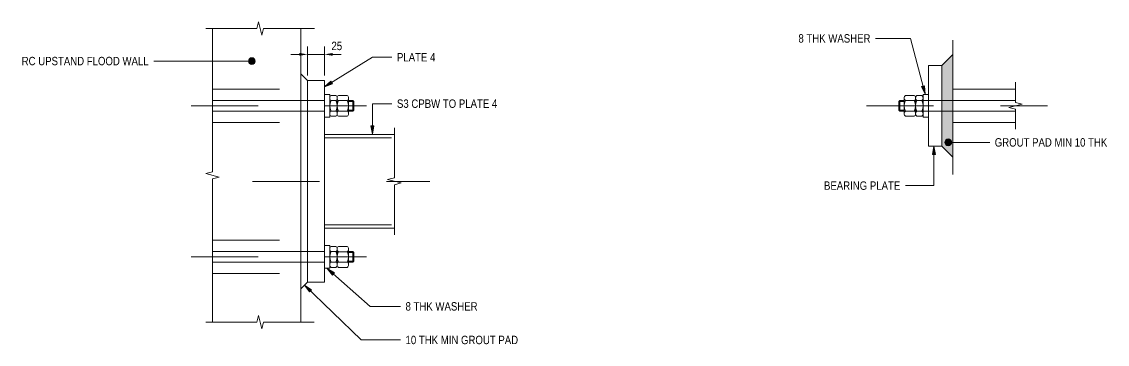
# Model space of a CAD drawing. Header units: metres. Extents: x 3.4 to 18.4, y -2.6 to 3.4.
# Drawn here: x 16.741 to 18.36, y -1.446 to -0.966 of the extents above; entities that cross this region are included whole.
import ezdxf

# ---------------------------------------------------------------- set-up
doc = ezdxf.new("R2010")
doc.units = ezdxf.units.M
doc.linetypes.add('JacobsCenter', pattern=[0.015, 0.009, -0.0015, 0.003, -0.0015])
doc.linetypes.add('JacobsDash', pattern=[0.0045, 0.003, -0.0015])
doc.layers.get('Defpoints').update_dxf_attribs({"color": 41})
for name, color, linetype, lineweight in [('A-ANNO-DIMS', 7, 'Continuous', 9), ('A-DETL', 7, 'Continuous', 13), ('A-DETL-GENF', 7, 'Continuous', 9), ('A-DETL-THIN', 7, 'Continuous', 9), ('G-ANNO-TEXT', 7, 'Continuous', 9)]:
    doc.layers.add(name, color=color, linetype=linetype, lineweight=lineweight)
doc.styles.add('Arial Narrow', font='ARIALN.TTF', dxfattribs={"height": 0.0125})
doc.dimstyles.new('Dimension_Standard_O__mm__1', dxfattribs={"dimscale": 0.3048, "dimtxt": 0.012793, "dimasz": 0.04101, "dimexe": 0.03937, "dimexo": 0.024606, "dimgap": 0.024606, "dimtad": 1, "dimdec": 0, "dimlfac": 1000, "dimzin": 0, "dimdsep": 46, "dimtxsty": 'Arial Narrow', "dimsah": 1, "dimcen": 0.09, "dimaunit": 1, "dimadec": 4, "dimazin": 0, "dimtfac": 1, "dimtdec": 4, "dimtix": 1, "dimtmove": 2, "dimatfit": 3, "dimfxl": 1, "dimtvp": 1, "dimtfill": 1, "dimtolj": 1, "dimtzin": 0, "dimlwd": 18, "dimlwe": 18, "dimarcsym": 2})

# ---------------------------------------------------------------- blocks, each defined once
blk = doc.blocks.new('CS_DET_BreakLine_ViewScale - CS_Std BreakLine-8293271-DRG-283203 - DETAIL E')
at = {"layer": 'A-DETL-GENF'}
for p, q in [((0, 0), (0.21375, 0)), ((0.21375, 0), (0.21625, -0.01)), ((0.21625, -0.01), (0.22125, 0.01)), ((0.22125, 0.01), (0.22375, 0)), ((0.22375, 0), (0.4375, 0))]:
    blk.add_line(p, q, dxfattribs=at)
blk = doc.blocks.new('CS_DET_BreakLine_ViewScale - CS_Std BreakLine-7415585-DRG-283203 - DETAIL E')
at = {"layer": 'A-DETL-GENF'}
for p, q in [((-0.01, 0), (0.06485, 0)), ((0.06485, 0), (0.06735, -0.01)), ((0.06735, -0.01), (0.07235, 0.01)), ((0.07235, 0.01), (0.07485, 0)), ((0.07485, 0), (0.1497, 0))]:
    blk.add_line(p, q, dxfattribs=at)
blk = doc.blocks.new('CS_DET_BreakLine_ViewScale - CS_Std BreakLine-8293010-DRG-283203 - DETAIL E')
at = {"layer": 'A-DETL-GENF'}
for p, q in [((0.066, 0), (-0.01, 0)), ((0.0685, 0.01), (0.066, 0)), ((0.0735, -0.01), (0.0685, 0.01)), ((0.076, 0), (0.0735, -0.01)), ((0.1519, 0), (0.076, 0))]:
    blk.add_line(p, q, dxfattribs=at)
blk = doc.blocks.new('CS_DET_BreakLine_ViewScale - CS_Std BreakLine-7417626-DRG-283203 - DETAIL G')
at = {"layer": 'A-DETL-GENF'}
for p, q in [((0.02, 0), (-0.01, 0)), ((0.0225, 0.01), (0.02, 0)), ((0.0275, -0.01), (0.0225, 0.01)), ((0.03, 0), (0.0275, -0.01)), ((0.06, 0), (0.03, 0))]:
    blk.add_line(p, q, dxfattribs=at)
blk = doc.blocks.new('DIMBLOCK23-DRG-283203 - DETAIL E')
at = {"layer": 'A-ANNO-DIMS', "color": 0, "lineweight": 18, "transparency": 16777216}
for p, q in [((17.1674, -1.046), (17.1674, -1.0024)), ((17.1924, -1.046), (17.1924, -1.0024)), ((17.1549, -1.0144), (17.1424, -1.0144)), ((17.1674, -1.0144), (17.1924, -1.0144)), ((17.2049, -1.0144), (17.2174, -1.0144))]:
    blk.add_line(p, q, dxfattribs=at)
at = {"layer": 'A-ANNO-DIMS', "color": 0, "transparency": 16777216}
blk.add_solid([(17.1549, -1.0123), (17.1549, -1.0165), (17.1674, -1.0144)], dxfattribs=at)
at = {"layer": 'Defpoints', "color": 0, "transparency": 16777216}
for p in [(17.1924, -1.0144), (17.1674, -1.0535), (17.1924, -1.0535)]:
    blk.add_point(p, dxfattribs=at)
at = {"layer": 'A-ANNO-DIMS', "color": 0, "lineweight": 18, "transparency": 16777216, "insert": (17.2029, -0.9955), "char_height": 0.0125, "width": 0.019007, "attachment_point": 1, "line_spacing_factor": 0.974696, "style": 'Arial Narrow', "bg_fill": 3, "box_fill_scale": 1.1, "bg_fill_color": 256, "bg_fill_true_color": 13158600, "bg_fill_transparency": 0}
blk.add_mtext('\\A1;25', dxfattribs=at)
at = {"layer": 'A-ANNO-DIMS', "color": 0, "transparency": 16777216}
blk.add_solid([(17.2049, -1.0123), (17.2049, -1.0165), (17.1924, -1.0144)], dxfattribs=at)

msp = doc.modelspace()

# ---------------------------------------------------------------- hatches: boundary and pattern name
at = {"layer": 'A-DETL-GENF', "true_color": 0xe1e1e1}
msp.add_hatch(color=254, dxfattribs=at).paths.add_polyline_path([(18.1297, -1.1674), (18.1297, -1.0146), (18.1132, -1.031), (18.1132, -1.151)])
at = {"layer": 'G-ANNO-TEXT'}
h = msp.add_hatch(color=256, dxfattribs=at)
edge = h.paths.add_edge_path()
edge.add_arc((17.0842, -1.0243), 0.005, 0, 360)
for points in [[(17.1925, -1.0629), (17.2043, -1.0582), (17.202, -1.0544)], [(18.0882, -1.0737), (18.0872, -1.0611), (18.0829, -1.0622)], [(17.264, -1.1333), (17.2662, -1.1208), (17.2618, -1.1208)], [(18.1014, -1.1511), (18.0992, -1.1636), (18.1036, -1.1636)], [(17.1965, -1.3332), (17.2044, -1.3431), (17.2073, -1.3398)], [(17.1627, -1.358), (17.1701, -1.3683), (17.1732, -1.3652)]]:
    msp.add_hatch(color=256, dxfattribs=at).paths.add_polyline_path(points)
h = msp.add_hatch(color=256, dxfattribs=at)
edge = h.paths.add_edge_path()
edge.add_arc((18.1229, -1.1454), 0.005, 0, 360)

# ---------------------------------------------------------------- linework, layer by layer
at = {"layer": 'A-DETL', "lineweight": 18}
for p, q in [((17.1574, -0.9758), (17.1574, -1.4133)), ((18.1297, -0.9934), (18.1297, -1.1934)), ((17.1674, -1.0535), (17.1574, -1.0435)), ((17.1674, -1.0535), (17.1674, -1.3535)), ((17.1924, -1.1336), (17.2967, -1.1336)), ((17.1924, -1.2733), (17.2967, -1.2733)), ((17.1674, -1.3535), (17.1574, -1.3635))]:
    msp.add_line(p, q, dxfattribs=at)
at = {"layer": 'A-DETL'}
for p, q in [((18.1297, -1.0146), (18.1132, -1.031)), ((18.1297, -1.1674), (18.1297, -1.0146)), ((18.0932, -1.031), (18.0932, -1.151)), ((18.1132, -1.031), (18.1224, -1.0219)), ((18.1132, -1.031), (18.1132, -1.151)), ((18.1132, -1.031), (18.1132, -1.151)), ((17.1674, -1.0535), (17.1924, -1.0535)), ((17.1924, -1.0535), (17.1924, -1.3535)), ((18.1132, -1.151), (18.1297, -1.1674)), ((18.1132, -1.151), (18.1297, -1.1674)), ((17.1674, -1.3535), (17.1924, -1.3535))]:
    msp.add_line(p, q, dxfattribs=at)
at = {"layer": 'A-DETL', "linetype": 'JacobsCenter'}
for p, q in [((18.0932, -1.031), (18.1132, -1.031)), ((16.9937, -1.091), (17.2554, -1.091)), ((18.0009, -1.091), (18.2709, -1.091)), ((18.0932, -1.151), (18.1132, -1.151)), ((17.0851, -1.2035), (17.3498, -1.2035)), ((16.9937, -1.316), (17.2554, -1.316))]:
    msp.add_line(p, q, dxfattribs=at)
at = {"layer": 'A-DETL', "linetype": 'JacobsDash', "lineweight": 9}
for p, q in [((17.0254, -1.066), (17.1574, -1.066)), ((18.1297, -1.066), (18.2232, -1.066)), ((17.0254, -1.116), (17.1574, -1.116)), ((18.1297, -1.116), (18.2232, -1.116)), ((17.0254, -1.291), (17.1574, -1.291)), ((17.0254, -1.341), (17.1574, -1.341))]:
    msp.add_line(p, q, dxfattribs=at)
at = {"layer": 'A-DETL', "lineweight": 9}
for p, q in [((17.0254, -1.083), (17.1924, -1.083)), ((18.0732, -1.083), (18.2232, -1.083)), ((17.0254, -1.099), (17.1924, -1.099)), ((18.0732, -1.099), (18.2232, -1.099)), ((17.0254, -1.308), (17.1924, -1.308)), ((17.0254, -1.324), (17.1924, -1.324))]:
    msp.add_line(p, q, dxfattribs=at)
at = {"layer": 'A-DETL', "linetype": 'JacobsDash', "lineweight": 18}
for p, q in [((17.1924, -1.1386), (17.2967, -1.1386)), ((17.1924, -1.2683), (17.2967, -1.2683))]:
    msp.add_line(p, q, dxfattribs=at)
at = {"layer": 'A-DETL-THIN'}
for p, q in [((17.1924, -1.074), (17.1924, -1.108)), ((17.2004, -1.074), (17.1924, -1.074)), ((17.2004, -1.108), (17.2004, -1.074)), ((17.2094, -1.0755), (17.2024, -1.0755)), ((17.2094, -1.0832), (17.2024, -1.0832)), ((17.2114, -1.0794), (17.2114, -1.1027)), ((17.2264, -1.0755), (17.2134, -1.0755)), ((17.2134, -1.0833), (17.2264, -1.0833)), ((17.2284, -1.0794), (17.2284, -1.1027)), ((17.2284, -1.0831), (17.2348, -1.0831)), ((17.2284, -1.0847), (17.2364, -1.0847)), ((17.2348, -1.0831), (17.2348, -1.099)), ((17.2364, -1.0847), (17.2348, -1.0831)), ((17.2364, -1.0847), (17.2364, -1.0974)), ((18.0492, -1.0847), (18.0508, -1.0831)), ((18.0492, -1.0847), (18.0492, -1.0974)), ((18.0572, -1.0847), (18.0492, -1.0847)), ((18.0508, -1.0831), (18.0508, -1.099)), ((18.0572, -1.0831), (18.0508, -1.0831)), ((18.0572, -1.0794), (18.0572, -1.1027)), ((18.0592, -1.0755), (18.0722, -1.0755)), ((18.0722, -1.0833), (18.0592, -1.0833)), ((18.0742, -1.0794), (18.0742, -1.1027)), ((18.0762, -1.0755), (18.0832, -1.0755)), ((18.0762, -1.0832), (18.0832, -1.0832)), ((18.0852, -1.108), (18.0852, -1.074)), ((18.0852, -1.074), (18.0932, -1.074)), ((18.0932, -1.074), (18.0932, -1.108)), ((17.2094, -1.0988), (17.2024, -1.0988)), ((17.2264, -1.0988), (17.2134, -1.0988)), ((17.2284, -1.0974), (17.2364, -1.0974)), ((17.2348, -1.099), (17.2284, -1.099)), ((17.2364, -1.0974), (17.2348, -1.099)), ((18.0492, -1.0974), (18.0508, -1.099)), ((18.0572, -1.0974), (18.0492, -1.0974)), ((18.0508, -1.099), (18.0572, -1.099)), ((18.0592, -1.0988), (18.0722, -1.0988)), ((18.0762, -1.0988), (18.0832, -1.0988)), ((17.1924, -1.108), (17.2004, -1.108)), ((17.2024, -1.1066), (17.2094, -1.1066)), ((17.2134, -1.1066), (17.2264, -1.1066)), ((18.0722, -1.1066), (18.0592, -1.1066)), ((18.0832, -1.1066), (18.0762, -1.1066)), ((18.0932, -1.108), (18.0852, -1.108)), ((17.1924, -1.299), (17.1924, -1.333)), ((17.2004, -1.299), (17.1924, -1.299)), ((17.2004, -1.333), (17.2004, -1.299)), ((17.2094, -1.3005), (17.2024, -1.3005)), ((17.2094, -1.3082), (17.2024, -1.3082)), ((17.2114, -1.3044), (17.2114, -1.3277)), ((17.2264, -1.3005), (17.2134, -1.3005)), ((17.2134, -1.3083), (17.2264, -1.3083)), ((17.2284, -1.3044), (17.2284, -1.3277)), ((17.2284, -1.3081), (17.2348, -1.3081)), ((17.2284, -1.3097), (17.2364, -1.3097)), ((17.2348, -1.3081), (17.2348, -1.324)), ((17.2364, -1.3097), (17.2348, -1.3081)), ((17.2364, -1.3097), (17.2364, -1.3224)), ((17.2094, -1.3238), (17.2024, -1.3238)), ((17.2264, -1.3238), (17.2134, -1.3238)), ((17.2284, -1.3224), (17.2364, -1.3224)), ((17.2348, -1.324), (17.2284, -1.324)), ((17.2364, -1.3224), (17.2348, -1.324)), ((17.1924, -1.333), (17.2004, -1.333)), ((17.2024, -1.3316), (17.2094, -1.3316)), ((17.2134, -1.3316), (17.2264, -1.3316))]:
    msp.add_line(p, q, dxfattribs=at)
for centre, radius, start, end in [((17.2166, -1.091), 0.0162, 151.2476, 208.7524), ((18.069, -1.091), 0.0162, 331.2476, 28.7524), ((17.2052, -1.1027), 0.0048, 125.7181, 234.2819), ((18.0804, -1.1027), 0.0048, 305.7181, 54.2819), ((17.2166, -1.316), 0.0162, 151.2476, 208.7524), ((17.2052, -1.3277), 0.0048, 125.7181, 234.2819)]:
    msp.add_arc(centre, radius, start, end, dxfattribs=at)
for centre, major_axis, start_param, end_param in [((17.2052, -1.0794), (0.0048, 0), 2.194195, 4.08899), ((17.2066, -1.0794), (0.0048, 0), 5.335788, 7.230583), ((17.1952, -1.091), (0.0162, 0), 5.781361, 6.78501), ((17.2276, -1.091), (0.0162, 0), 2.639768, 3.643417), ((17.2162, -1.0794), (0.0048, 0), 2.194195, 4.08899), ((17.2236, -1.0794), (0.0048, 0), 5.335788, 7.230583), ((17.2122, -1.091), (0.0162, 0), 5.781361, 6.78501), ((18.0734, -1.091), (0.0162, 0), 2.639768, 3.643417), ((18.062, -1.0794), (0.0048, 0), 2.194195, 4.08899), ((18.0694, -1.0794), (0.0048, 0), 5.335788, 7.230583), ((18.058, -1.091), (0.0162, 0), 5.781361, 6.78501), ((18.0904, -1.091), (0.0162, 0), 2.639768, 3.643417), ((18.079, -1.0794), (0.0048, 0), 2.194195, 4.08899), ((18.0804, -1.0794), (0.0048, 0), 5.335788, 7.230583), ((17.2066, -1.1027), (0.0048, 0), 5.335788, 7.230583), ((17.2162, -1.1027), (0.0048, 0), 2.194195, 4.08899), ((17.2236, -1.1027), (0.0048, 0), 5.335788, 7.230583), ((18.062, -1.1027), (0.0048, 0), 2.194195, 4.08899), ((18.0694, -1.1027), (0.0048, 0), 5.335788, 7.230583), ((18.079, -1.1027), (0.0048, 0), 2.194195, 4.08899), ((17.2052, -1.3044), (0.0048, 0), 2.194195, 4.08899), ((17.2066, -1.3044), (0.0048, 0), 5.335788, 7.230583), ((17.1952, -1.316), (0.0162, 0), 5.781361, 6.78501), ((17.2276, -1.316), (0.0162, 0), 2.639768, 3.643417), ((17.2162, -1.3044), (0.0048, 0), 2.194195, 4.08899), ((17.2236, -1.3044), (0.0048, 0), 5.335788, 7.230583), ((17.2122, -1.316), (0.0162, 0), 5.781361, 6.78501), ((17.2066, -1.3277), (0.0048, 0), 5.335788, 7.230583), ((17.2162, -1.3277), (0.0048, 0), 2.194195, 4.08899), ((17.2236, -1.3277), (0.0048, 0), 5.335788, 7.230583)]:
    msp.add_ellipse(centre, major_axis=major_axis, ratio=0.99666, start_param=start_param, end_param=end_param, dxfattribs=at)
at = {"layer": 'G-ANNO-TEXT'}
for p, q in [((18.0321, -0.9905), (18.0143, -0.9905)), ((18.0666, -0.9905), (18.0321, -0.9905)), ((18.0882, -1.0737), (18.0666, -0.9905)), ((17.264, -1.0186), (17.2931, -1.0186)), ((16.9383, -1.0243), (16.9379, -1.0243)), ((17.0842, -1.0243), (16.9383, -1.0243)), ((18.0872, -1.0611), (18.0829, -1.0622)), ((18.0829, -1.0622), (18.0882, -1.0737)), ((18.0882, -1.0737), (18.0872, -1.0611)), ((17.264, -1.0878), (17.2931, -1.0878)), ((17.264, -1.1333), (17.264, -1.0878)), ((17.2662, -1.1208), (17.2618, -1.1208)), ((17.2618, -1.1208), (17.264, -1.1333)), ((17.264, -1.1333), (17.2662, -1.1208)), ((18.1229, -1.1454), (18.1847, -1.1454)), ((18.1014, -1.1511), (18.0992, -1.1636)), ((18.0992, -1.1636), (18.1036, -1.1636)), ((18.1036, -1.1636), (18.1014, -1.1511)), ((18.1014, -1.1511), (18.1014, -1.2099)), ((18.0641, -1.2099), (18.0591, -1.2099)), ((18.1014, -1.2099), (18.0641, -1.2099)), ((17.1965, -1.3332), (17.2044, -1.3431)), ((17.2073, -1.3398), (17.1965, -1.3332)), ((17.1965, -1.3332), (17.2604, -1.3897)), ((17.2044, -1.3431), (17.2073, -1.3398)), ((17.1627, -1.358), (17.1701, -1.3683)), ((17.1732, -1.3652), (17.1627, -1.358)), ((17.1627, -1.358), (17.2471, -1.4397)), ((17.1701, -1.3683), (17.1732, -1.3652)), ((17.2604, -1.3897), (17.3059, -1.3897)), ((17.2471, -1.4397), (17.3059, -1.4397))]:
    msp.add_line(p, q, dxfattribs=at)
for centre in [(17.0842, -1.0243), (18.1229, -1.1454)]:
    msp.add_circle(centre, 0.005, dxfattribs=at)

# ---------------------------------------------------------------- block references
at = {"layer": 'A-DETL-GENF'}
for name, p, rotation in [('CS_DET_BreakLine_ViewScale - CS_Std BreakLine-8293010-DRG-283203 - DETAIL E', (17.1674, -0.9758), 180), ('CS_DET_BreakLine_ViewScale - CS_Std BreakLine-8293271-DRG-283203 - DETAIL E', (17.0254, -1.4133), 90), ('CS_DET_BreakLine_ViewScale - CS_Std BreakLine-7417626-DRG-283203 - DETAIL G', (18.2232, -1.116), 90), ('CS_DET_BreakLine_ViewScale - CS_Std BreakLine-7415585-DRG-283203 - DETAIL E', (17.2967, -1.1336), 270)]:
    msp.add_blockref(name, p, dxfattribs=dict(at, rotation=rotation))
msp.add_blockref('CS_DET_BreakLine_ViewScale - CS_Std BreakLine-8293010-DRG-283203 - DETAIL E', (17.0254, -1.4133), dxfattribs=at)

# ---------------------------------------------------------------- next in the draw order: texts
at = {"layer": 'G-ANNO-TEXT', "char_height": 0.0125, "attachment_point": 1, "style": 'Arial Narrow', "bg_fill": 3, "box_fill_scale": 1, "bg_fill_color": 256, "bg_fill_transparency": 0}
for s, insert in [('8 THK WASHER', (17.8994, -0.9843)), ('PLATE 4', (17.3006, -1.0124)), ('S3 CPBW TO PLATE 4', (17.3006, -1.0815)), ('GROUT PAD MIN 10 THK', (18.1922, -1.1392)), ('BEARING PLATE', (17.9375, -1.2036)), ('8 THK WASHER', (17.3134, -1.3835)), ('10 THK MIN GROUT PAD', (17.3134, -1.4335))]:
    msp.add_mtext(s, dxfattribs=dict(at, insert=insert))
at = {"layer": 'G-ANNO-TEXT', "insert": (16.7409, -1.0181), "char_height": 0.0125, "attachment_point": 1, "style": 'Arial Narrow', "bg_fill": 3, "box_fill_scale": 1, "bg_fill_color": 256, "bg_fill_true_color": 13158600, "bg_fill_transparency": 0}
msp.add_mtext('RC UPSTAND FLOOD WALL', dxfattribs=at)

# ---------------------------------------------------------------- next in the draw order: dimensions: what is measured, and where the dimension line sits
at = {"layer": 'A-ANNO-DIMS', "lineweight": 18}
dim = msp.add_linear_dim(base=(17.1924, -1.0144), p1=(17.1674, -1.0535), p2=(17.1924, -1.0535), dimstyle='Dimension_Standard_O__mm__1', override={"dimpost": '<>', "dimfxl": 0.025}, dxfattribs=at)
dim.commit()
dim.dimension.update_dxf_attribs({"geometry": 'DIMBLOCK23-DRG-283203 - DETAIL E', "text_midpoint": (17.2124, -1.0038), "dimtype": 160})

# ---------------------------------------------------------------- next in the draw order: linework, layer by layer
at = {"layer": 'G-ANNO-TEXT'}
for p, q in [((17.1925, -1.0629), (17.264, -1.0186)), ((17.202, -1.0544), (17.1925, -1.0629)), ((17.1925, -1.0629), (17.2043, -1.0582)), ((17.2043, -1.0582), (17.202, -1.0544))]:
    msp.add_line(p, q, dxfattribs=at)

doc.saveas('drawing.dxf')
